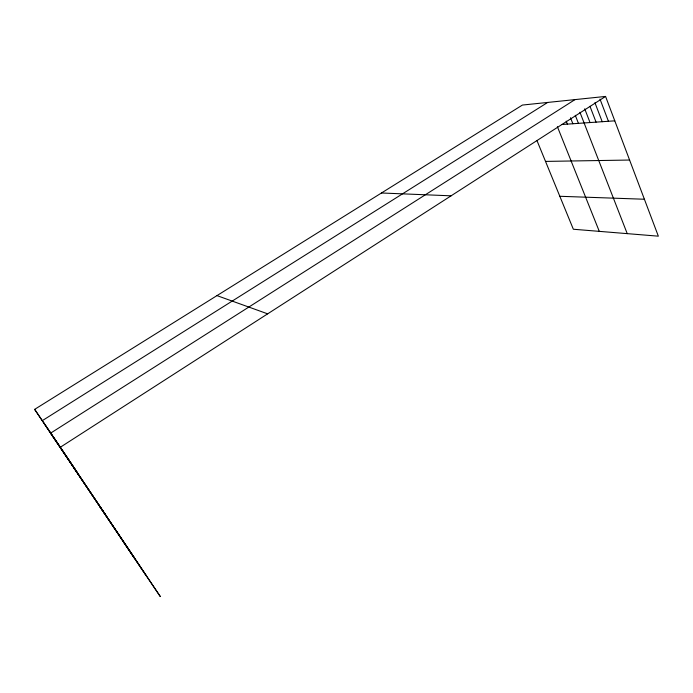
<?xml version="1.0" encoding="UTF-8"?>
<svg xmlns="http://www.w3.org/2000/svg" width="693" height="693" viewBox="0 0 693 693"><rect width="100%" height="100%" fill="white"/><g stroke="black" fill="none" stroke-linecap="round" stroke-linejoin="round"><path stroke-width="1.04" d="M605.569 96.431L522.409 105.059L34.65 409.364L60.308 447.254L605.569 96.431L658.35 236.174L573.345 229.244L537.006 140.653M50.71 433.082L574.999 99.601M42.299 420.66L547.678 102.434M561.98 124.506L614.786 120.833M545.521 161.408L629.599 160.04M559.823 196.284L644.403 199.237M381.471 192.992L451.082 195.824M216.978 295.608L267.663 313.842M50.147 432.493L77.954 473.605M74.991 469.577L106.15 515.696M99.783 506.583L134.13 557.475M123.085 541.372L160.317 596.569L60.308 447.254M43.919 423.042L146.466 576.039M34.65 409.364L134.251 557.926M54.426 438.574L75.788 470.4M557.389 126.698L599.289 231.358M566.198 121.154L567.376 124.134M570.504 117.749L572.868 123.752M575.285 115.298L578.438 123.363M579.928 112.257L627.226 233.636M584.71 108.81L590.038 122.557M589.968 106.289L596.067 122.141M594.94 102.729L602.2 121.708M600.008 99.108L608.437 121.275"/></g></svg>
